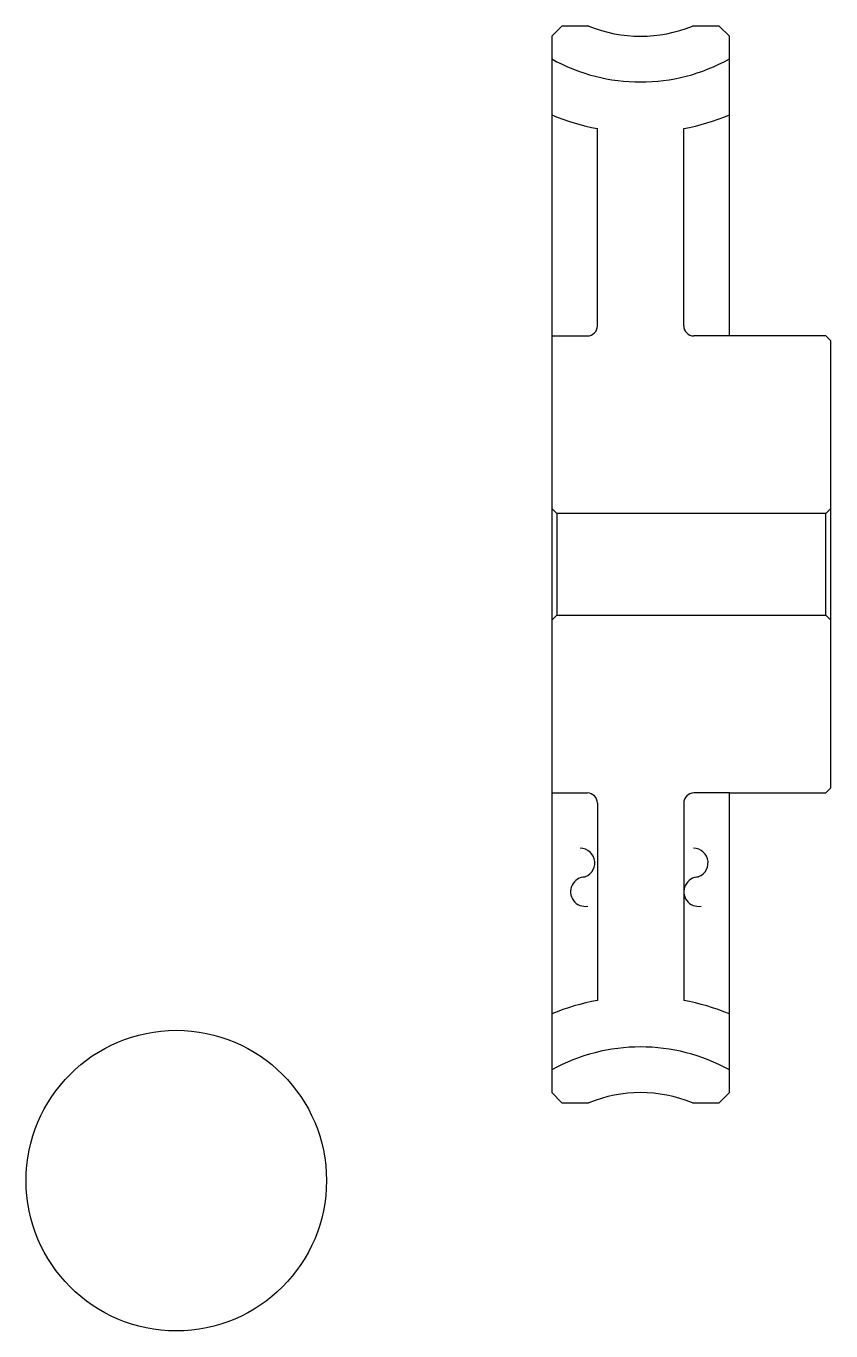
# Model space of a CAD drawing. Header units: metres. Extents: x 107 to 717, y 97 to 548.
# Drawn here: x 106.5 to 265.1, y 97 to 353.9 of the extents above; entities outside this region: 2.
import ezdxf

# ---------------------------------------------------------------- set-up
doc = ezdxf.new("R2010")
doc.units = ezdxf.units.M

msp = doc.modelspace()

# ---------------------------------------------------------------- linework, layer by layer
at = {"color": 4}
for p, q in [((219.102036, 294.908173), (219.102036, 333.741028)), ((236.102036, 294.908173), (236.102036, 333.741028)), ((245.102036, 292.908173), (238.102036, 292.908173)), ((265.102051, 258.908173), (264.102051, 257.908173)), ((210.102036, 236.908173), (211.102036, 237.908173)), ((265.102051, 236.908173), (264.102051, 237.908173)), ((219.102036, 200.908173), (219.102036, 162.075317)), ((236.102036, 200.908173), (236.102036, 162.075317)), ((245.102036, 202.908173), (238.102036, 202.908173))]:
    msp.add_line(p, q, dxfattribs=at)
for points in [[(217.403992, 353.908173), (212.102036, 353.908173), (210.102036, 351.908173), (210.102036, 236.908173)], [(237.800079, 141.908173), (243.102036, 141.908173), (245.102036, 143.908173), (245.102036, 202.908173), (264.102051, 202.908173), (265.102051, 203.908173), (265.102051, 291.908173), (264.102051, 292.908173), (245.102036, 292.908173), (245.102036, 351.908173), (243.102036, 353.908173), (237.800079, 353.908173)], [(210.102036, 292.908173), (217.102036, 292.908173)], [(210.102036, 258.908173), (211.102036, 257.908173), (211.102036, 237.908173), (264.102051, 237.908173), (264.102051, 257.908173), (211.102036, 257.908173)], [(210.102036, 236.908173), (210.102036, 143.908173), (212.102036, 141.908173), (217.403992, 141.908173)], [(210.102036, 202.908173), (217.102036, 202.908173)]]:
    msp.add_lwpolyline(points, dxfattribs=at)
at = {"color": 5}
msp.add_circle((136.122437, 126.581642), 29.591837, dxfattribs=at)
at = {"color": 7}
for centre, radius, start, end in [((691.635254, 539.228638), 8.655612, 10, 180), ((708.683472, 542.23468), 8.655612, 180, 10), ((215.686234, 189.147964), 2.885204, 280, 90), ((238.012756, 189.147964), 2.885204, 280, 90), ((216.688248, 183.465225), 2.885204, 90, 280), ((239.014786, 183.465225), 2.885204, 90, 280)]:
    msp.add_arc(centre, radius, start, end, dxfattribs=at)
at = {"color": 4}
for centre, radius, start, end in [((227.602036, 378.908173), 27, 247.80839416, 292.19160389), ((227.602036, 378.908173), 36, 240.91470233, 299.08529767), ((227.602036, 378.908173), 45.96, 247.61986523, 259.34216605), ((227.602036, 378.908173), 45.96, 280.65783395, 292.38013477), ((217.102036, 294.908173), 2, 270, 0), ((238.102036, 294.908173), 2, 180, 270), ((238.102036, 294.908173), 2, 180, 270), ((217.102036, 200.908173), 2, 0, 90), ((238.102036, 200.908173), 2, 90, 180), ((238.102036, 200.908173), 2, 90, 180), ((227.602036, 116.908173), 45.96, 100.65783395, 112.38013477), ((227.602036, 116.908173), 45.96, 67.61986523, 79.34216605), ((227.602036, 116.908173), 36, 60.91470233, 119.08529767), ((227.602036, 116.908173), 27, 67.80839611, 112.19160584)]:
    msp.add_arc(centre, radius, start, end, dxfattribs=at)

doc.saveas('drawing.dxf')
